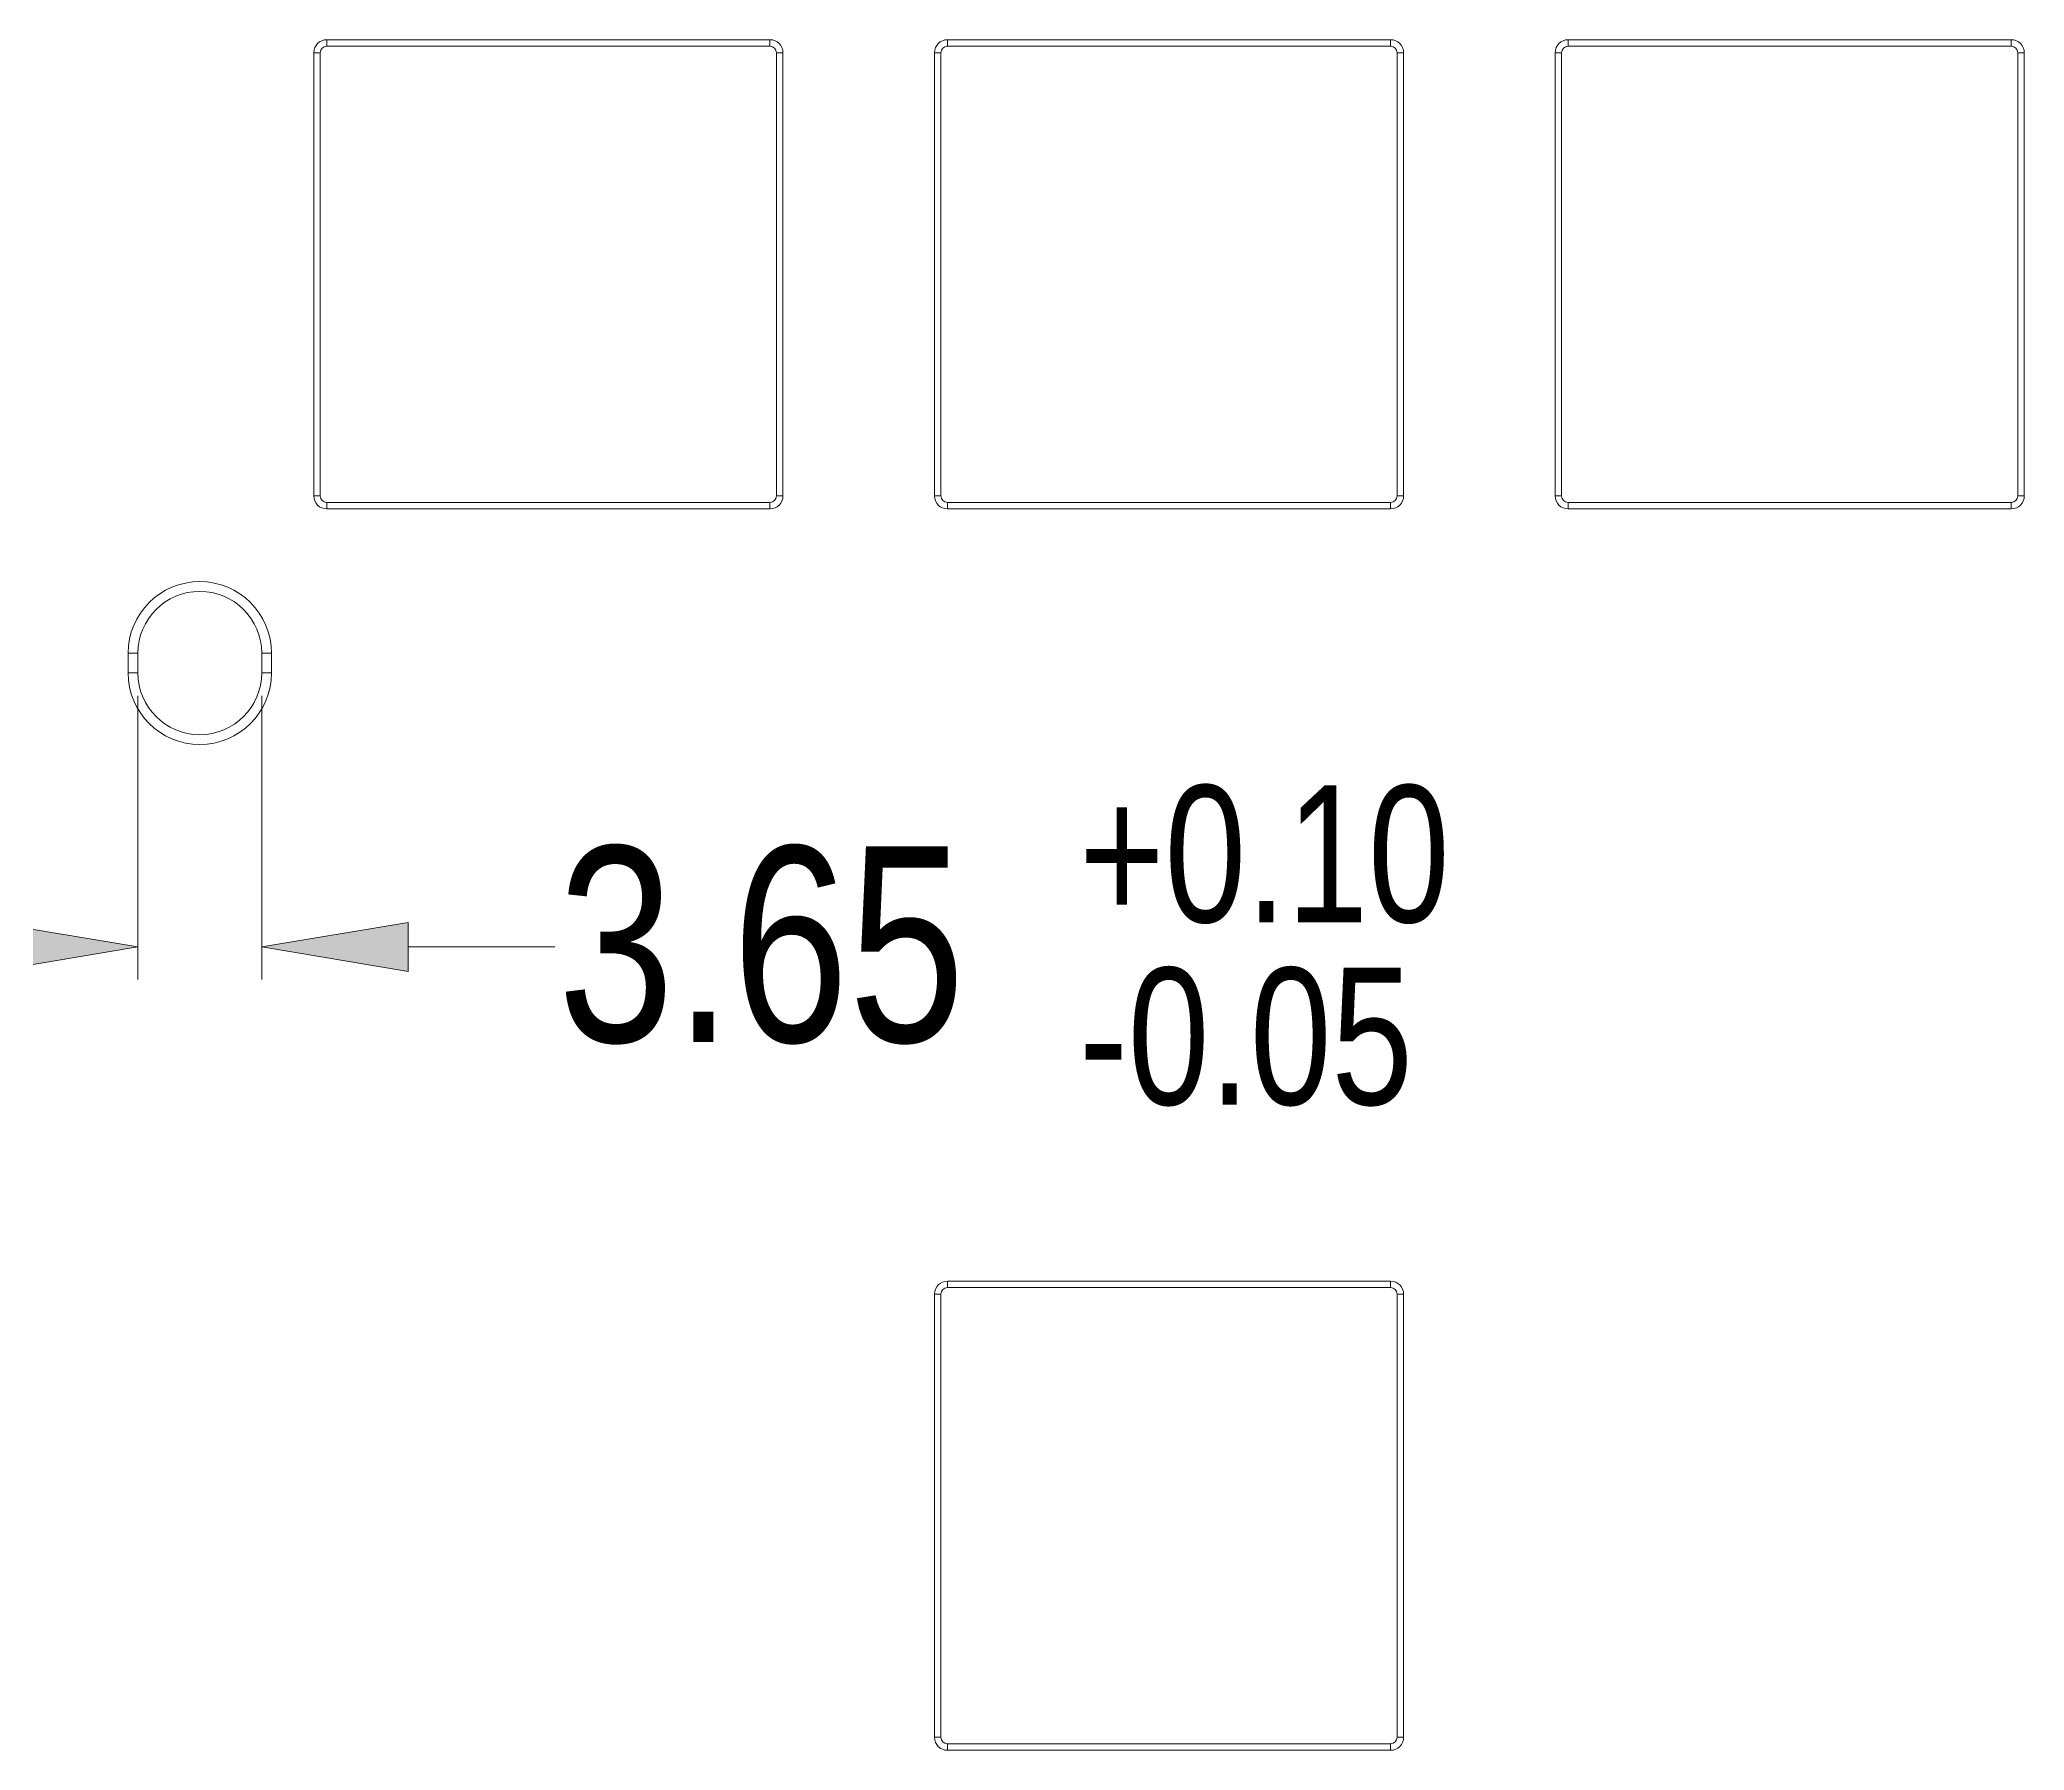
# Model space of a CAD drawing. Header units: millimetres. Extents: x 78 to 606, y -329 to -69.
# Drawn here: x 417.1 to 478.1, y -227.7 to -175.2 of the extents above; entities that cross this region are included whole.
import ezdxf

# ---------------------------------------------------------------- set-up
doc = ezdxf.new("R2010")
doc.units = ezdxf.units.MM
doc.header["$MEASUREMENT"] = 0
doc.layers.add('图层 1', color=7, linetype='Continuous', lineweight=0)

msp = doc.modelspace()

# ---------------------------------------------------------------- hatches: boundary and pattern name
at = {"layer": '图层 1', "true_color": 0x6ab82d, "transparency": 33554687}
h = msp.add_hatch(color=75, dxfattribs=at)
h.dxf.hatch_style = 2
h.paths.add_polyline_path([(415.652, -203.771), (415.652, -202.271), (420.152, -203.021)])
h = msp.add_hatch(color=75, dxfattribs=at)
h.dxf.hatch_style = 2
h.paths.add_polyline_path([(428.452, -202.271), (428.452, -203.771), (423.952, -203.021)])

# ---------------------------------------------------------------- linework, layer by layer
at = {"layer": '图层 1', "color": 18, "lineweight": 5, "true_color": 0x040000}
for p, q in [((439.551, -175.177), (425.951, -175.177)), ((425.951, -175.177), (425.951, -175.377)), ((439.551, -175.377), (425.951, -175.377)), ((439.551, -175.377), (439.551, -175.177)), ((458.601, -175.177), (445.001, -175.177)), ((445.001, -175.177), (445.001, -175.377)), ((458.601, -175.377), (445.001, -175.377)), ((458.601, -175.377), (458.601, -175.177)), ((477.651, -175.177), (464.051, -175.177)), ((464.051, -175.177), (464.051, -175.377)), ((477.651, -175.377), (464.051, -175.377)), ((477.651, -175.377), (477.651, -175.177)), ((425.751, -175.577), (425.551, -175.577)), ((425.551, -175.577), (425.551, -189.177)), ((425.751, -175.577), (425.751, -189.177)), ((439.951, -175.577), (439.751, -175.577)), ((439.751, -189.177), (439.751, -175.577)), ((439.951, -189.177), (439.951, -175.577)), ((444.801, -175.577), (444.601, -175.577)), ((444.601, -175.577), (444.601, -189.177)), ((444.801, -175.577), (444.801, -189.177)), ((459.001, -175.577), (458.801, -175.577)), ((458.801, -189.177), (458.801, -175.577)), ((459.001, -189.177), (459.001, -175.577)), ((463.851, -175.577), (463.651, -175.577)), ((463.651, -175.577), (463.651, -189.177)), ((463.851, -175.577), (463.851, -189.177)), ((478.051, -175.577), (477.851, -175.577)), ((477.851, -189.177), (477.851, -175.577)), ((478.051, -189.177), (478.051, -175.577)), ((425.551, -189.177), (425.751, -189.177)), ((425.951, -189.377), (439.551, -189.377)), ((425.951, -189.377), (425.951, -189.577)), ((439.551, -189.577), (439.551, -189.377)), ((439.751, -189.177), (439.951, -189.177)), ((444.601, -189.177), (444.801, -189.177)), ((445.001, -189.377), (458.601, -189.377)), ((445.001, -189.377), (445.001, -189.577)), ((458.601, -189.577), (458.601, -189.377)), ((458.801, -189.177), (459.001, -189.177)), ((463.651, -189.177), (463.851, -189.177)), ((464.051, -189.377), (477.651, -189.377)), ((464.051, -189.377), (464.051, -189.577)), ((477.651, -189.577), (477.651, -189.377)), ((477.851, -189.177), (478.051, -189.177)), ((425.951, -189.577), (439.551, -189.577)), ((445.001, -189.577), (458.601, -189.577)), ((464.051, -189.577), (477.651, -189.577)), ((420.152, -194.009), (419.852, -194.009)), ((419.852, -194.609), (419.852, -194.009)), ((420.152, -194.609), (420.152, -194.009)), ((424.252, -194.009), (423.952, -194.009)), ((423.952, -194.009), (423.952, -194.609)), ((424.252, -194.009), (424.252, -194.609)), ((419.852, -194.609), (420.152, -194.609)), ((423.952, -194.609), (424.252, -194.609)), ((444.801, -213.677), (444.601, -213.677)), ((444.601, -213.677), (444.601, -227.277)), ((444.801, -213.677), (444.801, -227.277)), ((458.601, -213.277), (445.001, -213.277)), ((445.001, -213.277), (445.001, -213.477)), ((458.601, -213.477), (445.001, -213.477)), ((458.601, -213.477), (458.601, -213.277)), ((459.001, -213.677), (458.801, -213.677)), ((458.801, -227.277), (458.801, -213.677)), ((459.001, -227.277), (459.001, -213.677)), ((444.601, -227.277), (444.801, -227.277)), ((445.001, -227.477), (458.601, -227.477)), ((445.001, -227.477), (445.001, -227.677)), ((445.001, -227.677), (458.601, -227.677)), ((458.601, -227.677), (458.601, -227.477)), ((458.801, -227.277), (459.001, -227.277))]:
    msp.add_line(p, q, dxfattribs=at)
at = {"layer": '图层 1', "color": 75, "lineweight": 5, "true_color": 0x6ab82d}
for p, q in [((420.152, -195.309), (420.152, -204.021)), ((423.952, -195.309), (423.952, -204.021)), ((428.452, -203.021), (432.952, -203.021))]:
    msp.add_line(p, q, dxfattribs=at)
at = {"layer": '图层 1', "color": 18, "lineweight": 0, "true_color": 0x040000}
for points in [[(415.652, -203.771), (415.652, -202.271), (420.152, -203.021), (420.152, -203.021)], [(428.452, -202.271), (428.452, -203.771), (423.952, -203.021), (423.952, -203.021)]]:
    msp.add_lwpolyline(points, close=True, dxfattribs=at)
at = {"layer": '图层 1'}
for points in [[(415.652, -203.771), (415.652, -202.271), (420.152, -203.021)], [(428.452, -202.271), (428.452, -203.771), (423.952, -203.021)]]:
    msp.add_lwpolyline(points, close=True, dxfattribs=at)
at = {"layer": '图层 1', "color": 18, "lineweight": 5, "true_color": 0x040000}
for points in [[(425.951, -175.177), (425.73, -175.177), (425.551, -175.356), (425.551, -175.577)], [(439.951, -175.577), (439.951, -175.356), (439.772, -175.177), (439.551, -175.177)], [(445.001, -175.177), (444.78, -175.177), (444.601, -175.356), (444.601, -175.577)], [(459.001, -175.577), (459.001, -175.356), (458.822, -175.177), (458.601, -175.177)], [(464.051, -175.177), (463.83, -175.177), (463.651, -175.356), (463.651, -175.577)], [(478.051, -175.577), (478.051, -175.356), (477.872, -175.177), (477.651, -175.177)], [(425.551, -189.177), (425.551, -189.398), (425.73, -189.577), (425.951, -189.577)], [(439.551, -189.577), (439.772, -189.577), (439.951, -189.398), (439.951, -189.177)], [(444.601, -189.177), (444.601, -189.398), (444.78, -189.577), (445.001, -189.577)], [(458.601, -189.577), (458.822, -189.577), (459.001, -189.398), (459.001, -189.177)], [(463.651, -189.177), (463.651, -189.398), (463.83, -189.577), (464.051, -189.577)], [(477.651, -189.577), (477.872, -189.577), (478.051, -189.398), (478.051, -189.177)], [(445.001, -213.277), (444.78, -213.277), (444.601, -213.456), (444.601, -213.677)], [(459.001, -213.677), (459.001, -213.456), (458.822, -213.277), (458.601, -213.277)], [(444.601, -227.277), (444.601, -227.498), (444.78, -227.677), (445.001, -227.677)], [(458.601, -227.677), (458.822, -227.677), (459.001, -227.498), (459.001, -227.277)]]:
    msp.add_open_spline(points, degree=3, dxfattribs=at)
for points, knots in [([(425.951, -175.377), (425.84, -175.377), (425.751, -175.466), (425.751, -175.577), (425.751, -175.577), (425.751, -175.577), (425.751, -175.577)], [0, 0, 0, 0, 1, 1, 1, 2, 2, 2, 2]), ([(439.751, -175.577), (439.751, -175.466), (439.661, -175.377), (439.551, -175.377), (439.551, -175.377), (439.551, -175.377), (439.551, -175.377)], [0, 0, 0, 0, 1, 1, 1, 2, 2, 2, 2]), ([(445.001, -175.377), (444.89, -175.377), (444.801, -175.466), (444.801, -175.577), (444.801, -175.577), (444.801, -175.577), (444.801, -175.577)], [0, 0, 0, 0, 1, 1, 1, 2, 2, 2, 2]), ([(458.801, -175.577), (458.801, -175.466), (458.711, -175.377), (458.601, -175.377), (458.601, -175.377), (458.601, -175.377), (458.601, -175.377)], [0, 0, 0, 0, 1, 1, 1, 2, 2, 2, 2]), ([(464.051, -175.377), (463.94, -175.377), (463.851, -175.466), (463.851, -175.577), (463.851, -175.577), (463.851, -175.577), (463.851, -175.577)], [0, 0, 0, 0, 1, 1, 1, 2, 2, 2, 2]), ([(477.851, -175.577), (477.851, -175.466), (477.761, -175.377), (477.651, -175.377), (477.651, -175.377), (477.651, -175.377), (477.651, -175.377)], [0, 0, 0, 0, 1, 1, 1, 2, 2, 2, 2]), ([(425.751, -189.177), (425.751, -189.287), (425.84, -189.377), (425.951, -189.377), (425.951, -189.377), (425.951, -189.377), (425.951, -189.377)], [0, 0, 0, 0, 1, 1, 1, 2, 2, 2, 2]), ([(439.551, -189.377), (439.661, -189.377), (439.751, -189.287), (439.751, -189.177), (439.751, -189.177), (439.751, -189.177), (439.751, -189.177)], [0, 0, 0, 0, 1, 1, 1, 2, 2, 2, 2]), ([(444.801, -189.177), (444.801, -189.287), (444.89, -189.377), (445.001, -189.377), (445.001, -189.377), (445.001, -189.377), (445.001, -189.377)], [0, 0, 0, 0, 1, 1, 1, 2, 2, 2, 2]), ([(458.601, -189.377), (458.711, -189.377), (458.801, -189.287), (458.801, -189.177), (458.801, -189.177), (458.801, -189.177), (458.801, -189.177)], [0, 0, 0, 0, 1, 1, 1, 2, 2, 2, 2]), ([(463.851, -189.177), (463.851, -189.287), (463.94, -189.377), (464.051, -189.377), (464.051, -189.377), (464.051, -189.377), (464.051, -189.377)], [0, 0, 0, 0, 1, 1, 1, 2, 2, 2, 2]), ([(477.651, -189.377), (477.761, -189.377), (477.851, -189.287), (477.851, -189.177), (477.851, -189.177), (477.851, -189.177), (477.851, -189.177)], [0, 0, 0, 0, 1, 1, 1, 2, 2, 2, 2]), ([(424.252, -194.009), (424.252, -192.794), (423.267, -191.809), (422.052, -191.809), (420.837, -191.809), (419.852, -192.794), (419.852, -194.009)], [0, 0, 0, 0, 1, 1, 1, 2, 2, 2, 2]), ([(423.952, -194.009), (423.952, -192.96), (423.101, -192.109), (422.052, -192.109), (421.003, -192.109), (420.152, -192.96), (420.152, -194.009)], [0, 0, 0, 0, 1, 1, 1, 2, 2, 2, 2]), ([(419.852, -194.609), (419.852, -195.824), (420.837, -196.809), (422.052, -196.809), (423.267, -196.809), (424.252, -195.824), (424.252, -194.609)], [0, 0, 0, 0, 1, 1, 1, 2, 2, 2, 2]), ([(420.152, -194.609), (420.152, -195.658), (421.003, -196.509), (422.052, -196.509), (423.101, -196.509), (423.952, -195.658), (423.952, -194.609), (423.952, -194.609), (423.952, -194.609), (423.952, -194.609)], [0, 0, 0, 0, 1, 1, 1, 2, 2, 2, 3, 3, 3, 3]), ([(445.001, -213.477), (444.89, -213.477), (444.801, -213.566), (444.801, -213.677), (444.801, -213.677), (444.801, -213.677), (444.801, -213.677)], [0, 0, 0, 0, 1, 1, 1, 2, 2, 2, 2]), ([(458.801, -213.677), (458.801, -213.566), (458.711, -213.477), (458.601, -213.477), (458.601, -213.477), (458.601, -213.477), (458.601, -213.477)], [0, 0, 0, 0, 1, 1, 1, 2, 2, 2, 2]), ([(444.801, -227.277), (444.801, -227.387), (444.89, -227.477), (445.001, -227.477), (445.001, -227.477), (445.001, -227.477), (445.001, -227.477)], [0, 0, 0, 0, 1, 1, 1, 2, 2, 2, 2]), ([(458.601, -227.477), (458.711, -227.477), (458.801, -227.387), (458.801, -227.277), (458.801, -227.277), (458.801, -227.277), (458.801, -227.277)], [0, 0, 0, 0, 1, 1, 1, 2, 2, 2, 2])]:
    msp.add_open_spline(points, degree=3, knots=knots, dxfattribs=at)

# ---------------------------------------------------------------- texts
at = {"layer": '图层 1', "char_height": 0.2, "attachment_point": 7}
for s, insert in [('\\C75;\\c2996330;\\FAdobe Song Std L|b0|i0|c1;\\H4.200000;\\W0.800000;+0.10', (449.042, -202.321)), ('\\C75;\\c2996330;\\FAdobe Song Std L|b0|i0|c1;\\H6.000000;\\W0.800000;3.65', (433.042, -206.021)), ('\\C75;\\c2996330;\\FAdobe Song Std L|b0|i0|c1;\\H4.200000;\\W0.800000;-0.05', (449.042, -207.921))]:
    msp.add_mtext(s, dxfattribs=dict(at, insert=insert))

doc.saveas('drawing.dxf')
